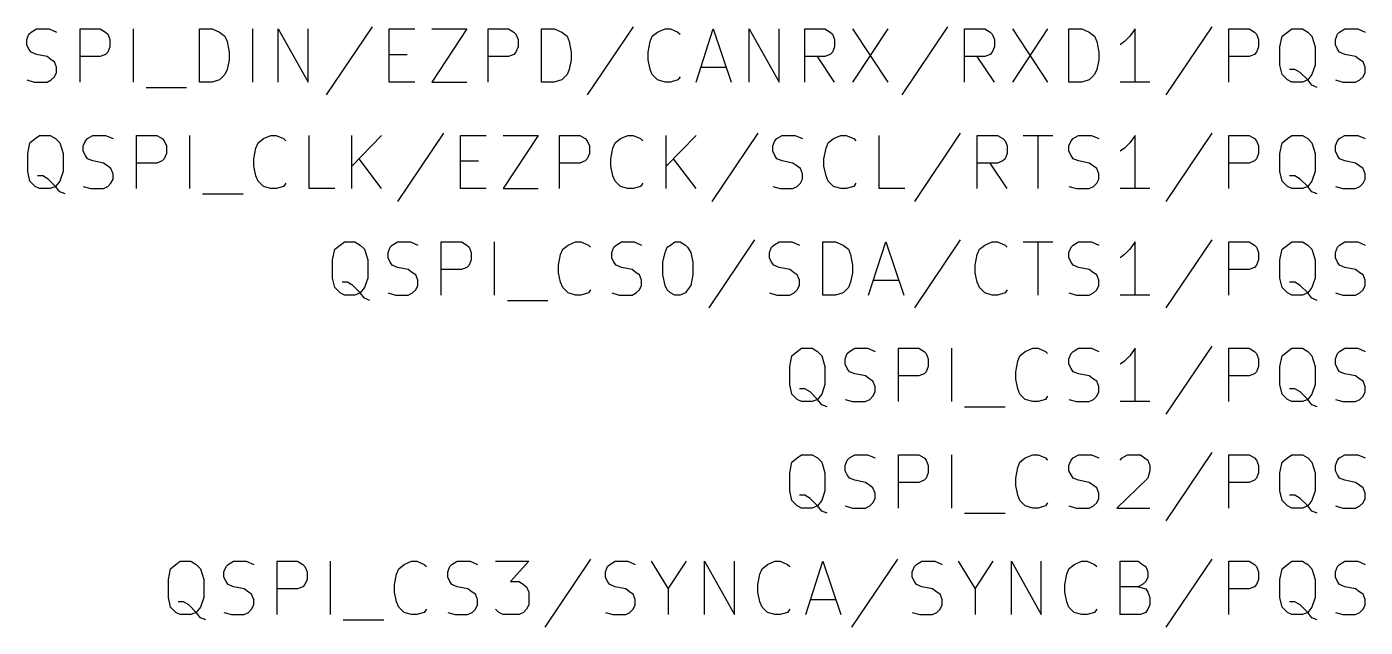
# Model space of a CAD drawing. Extents: x 4000 to 161350, y 4000 to 113000.
# Drawn here: x 84960 to 97520, y 53680 to 59320 of the extents above; entities that cross this region are included whole.
import ezdxf

# ---------------------------------------------------------------- set-up
doc = ezdxf.new("R2010")
doc.units = 0
doc.layers.add('CYAN', color=4, linetype='CONTINUOUS')

msp = doc.modelspace()

# ---------------------------------------------------------------- linework, layer by layer
at = {"layer": 'CYAN'}
for p, q in [((85000, 59270), (85050, 59300)), ((85050, 59300), (85170, 59300)), ((85170, 59300), (85240, 59270)), ((85460, 58800), (85460, 59300)), ((85460, 59300), (85650, 59300)), ((85650, 59300), (85700, 59270)), ((85960, 58800), (85960, 59300)), ((86580, 58800), (86580, 59300)), ((86580, 59300), (86700, 59300)), ((86700, 59300), (86770, 59270)), ((87080, 58800), (87080, 59300)), ((87320, 58800), (87320, 59300)), ((87320, 59300), (87600, 58800)), ((87600, 58800), (87600, 59300)), ((88200, 59320), (87770, 58680)), ((88360, 58800), (88360, 59300)), ((88360, 59300), (88600, 59300)), ((88760, 59300), (89090, 59300)), ((89090, 59300), (88760, 58800)), ((89290, 58800), (89290, 59300)), ((89290, 59300), (89480, 59300)), ((89480, 59300), (89530, 59270)), ((89790, 58800), (89790, 59300)), ((89790, 59300), (89910, 59300)), ((89910, 59300), (89980, 59270)), ((90650, 59320), (90220, 58680)), ((90880, 59270), (90950, 59300)), ((90950, 59300), (91000, 59300)), ((91000, 59300), (91070, 59270)), ((91240, 58800), (91400, 59300)), ((91400, 59300), (91570, 58800)), ((91740, 58800), (91740, 59300)), ((91740, 59300), (92020, 58800)), ((92020, 58800), (92020, 59300)), ((92260, 58800), (92260, 59300)), ((92260, 59300), (92450, 59300)), ((92450, 59300), (92500, 59270)), ((92710, 59300), (93040, 58800)), ((93040, 59300), (92710, 58800)), ((93600, 59320), (93170, 58680)), ((93760, 58800), (93760, 59300)), ((93760, 59300), (93950, 59300)), ((93950, 59300), (94000, 59270)), ((94210, 59300), (94540, 58800)), ((94540, 59300), (94210, 58800)), ((94740, 58800), (94740, 59300)), ((94740, 59300), (94860, 59300)), ((94860, 59300), (94930, 59270)), ((95360, 59300), (95310, 59230)), ((95360, 58800), (95360, 59300)), ((96080, 59320), (95650, 58680)), ((96240, 58800), (96240, 59300)), ((96240, 59300), (96430, 59300)), ((96430, 59300), (96480, 59270)), ((96790, 59270), (96830, 59300)), ((96830, 59300), (96930, 59300)), ((96930, 59300), (96980, 59270)), ((97280, 59270), (97330, 59300)), ((97330, 59300), (97450, 59300)), ((97450, 59300), (97520, 59270)), ((84960, 59200), (84980, 59250)), ((84960, 59150), (84960, 59200)), ((84980, 59250), (85000, 59270)), ((85700, 59270), (85720, 59250)), ((85720, 59250), (85740, 59200)), ((85740, 59200), (85740, 59130)), ((86770, 59270), (86820, 59230)), ((86820, 59230), (86840, 59180)), ((86840, 59180), (86860, 59080)), ((89530, 59270), (89550, 59250)), ((89550, 59250), (89570, 59200)), ((89570, 59200), (89570, 59130)), ((89980, 59270), (90030, 59230)), ((90030, 59230), (90050, 59180)), ((90050, 59180), (90070, 59080)), ((90790, 59080), (90810, 59180)), ((90810, 59180), (90830, 59230)), ((90830, 59230), (90880, 59270)), ((91070, 59270), (91090, 59250)), ((92500, 59270), (92520, 59250)), ((92520, 59250), (92540, 59200)), ((92540, 59200), (92540, 59130)), ((94000, 59270), (94020, 59250)), ((94020, 59250), (94040, 59200)), ((94040, 59200), (94040, 59130)), ((94930, 59270), (94980, 59230)), ((94980, 59230), (95000, 59180)), ((95000, 59180), (95020, 59080)), ((95260, 59180), (95220, 59150)), ((95310, 59230), (95260, 59180)), ((96480, 59270), (96500, 59250)), ((96500, 59250), (96520, 59200)), ((96520, 59200), (96520, 59130)), ((96720, 59130), (96740, 59230)), ((96740, 59230), (96790, 59270)), ((96980, 59270), (97020, 59230)), ((97020, 59230), (97050, 59130)), ((97240, 59200), (97260, 59250)), ((97240, 59150), (97240, 59200)), ((97260, 59250), (97280, 59270)), ((84980, 59110), (84960, 59150)), ((85000, 59080), (84980, 59110)), ((85050, 59060), (85000, 59080)), ((85150, 59040), (85050, 59060)), ((85190, 59010), (85150, 59040)), ((85650, 59040), (85460, 59040)), ((85700, 59060), (85650, 59040)), ((85720, 59080), (85700, 59060)), ((85740, 59130), (85720, 59080)), ((86860, 59080), (86860, 59010)), ((88360, 59060), (88530, 59060)), ((89480, 59040), (89290, 59040)), ((89530, 59060), (89480, 59040)), ((89550, 59080), (89530, 59060)), ((89570, 59130), (89550, 59080)), ((90070, 59080), (90070, 59010)), ((90790, 59010), (90790, 59080)), ((92450, 59040), (92260, 59040)), ((92540, 58800), (92380, 59040)), ((92500, 59060), (92450, 59040)), ((92520, 59080), (92500, 59060)), ((92540, 59130), (92520, 59080)), ((93950, 59040), (93760, 59040)), ((94040, 58800), (93880, 59040)), ((94000, 59060), (93950, 59040)), ((94020, 59080), (94000, 59060)), ((94040, 59130), (94020, 59080)), ((95020, 59080), (95020, 59010)), ((96430, 59040), (96240, 59040)), ((96480, 59060), (96430, 59040)), ((96500, 59080), (96480, 59060)), ((96520, 59130), (96500, 59080)), ((96720, 58960), (96720, 59130)), ((97050, 59130), (97050, 58960)), ((97260, 59110), (97240, 59150)), ((97280, 59080), (97260, 59110)), ((97330, 59060), (97280, 59080)), ((97430, 59040), (97330, 59060)), ((97470, 59010), (97430, 59040)), ((85220, 58990), (85190, 59010)), ((85240, 58940), (85220, 58990)), ((85240, 58890), (85240, 58940)), ((86840, 58920), (86820, 58870)), ((86860, 59010), (86840, 58920)), ((90050, 58920), (90030, 58870)), ((90070, 59010), (90050, 58920)), ((90810, 58920), (90790, 59010)), ((90830, 58870), (90810, 58920)), ((91290, 58940), (91520, 58940)), ((95000, 58920), (94980, 58870)), ((95020, 59010), (95000, 58920)), ((96740, 58870), (96720, 58960)), ((96860, 58920), (96810, 58920)), ((96910, 58890), (96860, 58920)), ((97050, 58960), (97020, 58870)), ((97500, 58990), (97470, 59010)), ((97520, 58940), (97500, 58990)), ((97520, 58890), (97520, 58940)), ((84960, 58820), (85030, 58800)), ((85030, 58800), (85150, 58800)), ((85150, 58800), (85190, 58820)), ((85190, 58820), (85220, 58850)), ((85220, 58850), (85240, 58890)), ((86700, 58800), (86580, 58800)), ((86770, 58820), (86700, 58800)), ((86820, 58870), (86770, 58820)), ((88600, 58800), (88360, 58800)), ((88760, 58800), (89090, 58800)), ((89910, 58800), (89790, 58800)), ((89980, 58820), (89910, 58800)), ((90030, 58870), (89980, 58820)), ((90880, 58820), (90830, 58870)), ((90950, 58800), (90880, 58820)), ((91000, 58800), (90950, 58800)), ((91070, 58820), (91000, 58800)), ((91090, 58850), (91070, 58820)), ((94860, 58800), (94740, 58800)), ((94930, 58820), (94860, 58800)), ((94980, 58870), (94930, 58820)), ((95500, 58800), (95220, 58800)), ((96790, 58820), (96740, 58870)), ((96830, 58800), (96790, 58820)), ((96930, 58800), (96830, 58800)), ((96980, 58820), (96910, 58890)), ((96980, 58820), (96930, 58800)), ((97020, 58870), (96980, 58820)), ((97020, 58770), (96980, 58820)), ((97240, 58820), (97310, 58800)), ((97310, 58800), (97430, 58800)), ((97430, 58800), (97470, 58820)), ((97470, 58820), (97500, 58850)), ((97500, 58850), (97520, 58890)), ((86080, 58750), (86460, 58750)), ((97070, 58750), (97020, 58770)), ((85040, 58270), (85080, 58300)), ((85080, 58300), (85180, 58300)), ((85180, 58300), (85230, 58270)), ((85530, 58270), (85580, 58300)), ((85580, 58300), (85700, 58300)), ((85700, 58300), (85770, 58270)), ((85990, 57800), (85990, 58300)), ((85990, 58300), (86180, 58300)), ((86180, 58300), (86230, 58270)), ((86490, 57800), (86490, 58300)), ((87180, 58270), (87250, 58300)), ((87250, 58300), (87300, 58300)), ((87300, 58300), (87370, 58270)), ((87610, 57800), (87610, 58300)), ((88010, 57800), (88010, 58300)), ((88290, 58300), (88010, 58010)), ((88870, 58320), (88440, 57680)), ((89030, 57800), (89030, 58300)), ((89030, 58300), (89270, 58300)), ((89430, 58300), (89760, 58300)), ((89760, 58300), (89430, 57800)), ((89960, 57800), (89960, 58300)), ((89960, 58300), (90150, 58300)), ((90150, 58300), (90200, 58270)), ((90530, 58270), (90600, 58300)), ((90600, 58300), (90650, 58300)), ((90650, 58300), (90720, 58270)), ((90960, 57800), (90960, 58300)), ((91240, 58300), (90960, 58010)), ((91820, 58320), (91390, 57680)), ((92000, 58270), (92050, 58300)), ((92050, 58300), (92170, 58300)), ((92170, 58300), (92240, 58270)), ((92530, 58270), (92600, 58300)), ((92600, 58300), (92650, 58300)), ((92650, 58300), (92720, 58270)), ((92960, 57800), (92960, 58300)), ((93720, 58320), (93290, 57680)), ((93880, 57800), (93880, 58300)), ((93880, 58300), (94070, 58300)), ((94070, 58300), (94120, 58270)), ((94310, 58300), (94590, 58300)), ((94450, 57800), (94450, 58300)), ((94780, 58270), (94830, 58300)), ((94830, 58300), (94950, 58300)), ((94950, 58300), (95020, 58270)), ((95360, 58300), (95310, 58230)), ((95360, 57800), (95360, 58300)), ((96080, 58320), (95650, 57680)), ((96240, 57800), (96240, 58300)), ((96240, 58300), (96430, 58300)), ((96430, 58300), (96480, 58270)), ((96790, 58270), (96830, 58300)), ((96830, 58300), (96930, 58300)), ((96930, 58300), (96980, 58270)), ((97280, 58270), (97330, 58300)), ((97330, 58300), (97450, 58300)), ((97450, 58300), (97520, 58270)), ((84970, 58130), (84990, 58230)), ((84990, 58230), (85040, 58270)), ((85230, 58270), (85270, 58230)), ((85270, 58230), (85300, 58130)), ((85490, 58200), (85510, 58250)), ((85490, 58150), (85490, 58200)), ((85510, 58250), (85530, 58270)), ((86230, 58270), (86250, 58250)), ((86250, 58250), (86270, 58200)), ((86270, 58200), (86270, 58130)), ((87090, 58080), (87110, 58180)), ((87110, 58180), (87130, 58230)), ((87130, 58230), (87180, 58270)), ((87370, 58270), (87390, 58250)), ((90200, 58270), (90220, 58250)), ((90220, 58250), (90240, 58200)), ((90240, 58200), (90240, 58130)), ((90440, 58080), (90460, 58180)), ((90460, 58180), (90480, 58230)), ((90480, 58230), (90530, 58270)), ((90720, 58270), (90740, 58250)), ((91960, 58200), (91980, 58250)), ((91960, 58150), (91960, 58200)), ((91980, 58250), (92000, 58270)), ((92440, 58080), (92460, 58180)), ((92460, 58180), (92480, 58230)), ((92480, 58230), (92530, 58270)), ((92720, 58270), (92740, 58250)), ((94120, 58270), (94140, 58250)), ((94140, 58250), (94160, 58200)), ((94160, 58200), (94160, 58130)), ((94740, 58200), (94760, 58250)), ((94740, 58150), (94740, 58200)), ((94760, 58250), (94780, 58270)), ((95260, 58180), (95220, 58150)), ((95310, 58230), (95260, 58180)), ((96480, 58270), (96500, 58250)), ((96500, 58250), (96520, 58200)), ((96520, 58200), (96520, 58130)), ((96720, 58130), (96740, 58230)), ((96740, 58230), (96790, 58270)), ((96980, 58270), (97020, 58230)), ((97020, 58230), (97050, 58130)), ((97240, 58200), (97260, 58250)), ((97240, 58150), (97240, 58200)), ((97260, 58250), (97280, 58270)), ((84970, 57960), (84970, 58130)), ((85300, 58130), (85300, 57960)), ((85510, 58110), (85490, 58150)), ((85530, 58080), (85510, 58110)), ((85580, 58060), (85530, 58080)), ((85680, 58040), (85580, 58060)), ((85720, 58010), (85680, 58040)), ((86180, 58040), (85990, 58040)), ((86230, 58060), (86180, 58040)), ((86250, 58080), (86230, 58060)), ((86270, 58130), (86250, 58080)), ((87090, 58010), (87090, 58080)), ((88290, 57800), (88080, 58080)), ((89030, 58060), (89200, 58060)), ((90150, 58040), (89960, 58040)), ((90200, 58060), (90150, 58040)), ((90220, 58080), (90200, 58060)), ((90240, 58130), (90220, 58080)), ((90440, 58010), (90440, 58080)), ((91240, 57800), (91030, 58080)), ((91980, 58110), (91960, 58150)), ((92000, 58080), (91980, 58110)), ((92050, 58060), (92000, 58080)), ((92150, 58040), (92050, 58060)), ((92190, 58010), (92150, 58040)), ((92440, 58010), (92440, 58080)), ((94070, 58040), (93880, 58040)), ((94160, 57800), (94000, 58040)), ((94120, 58060), (94070, 58040)), ((94140, 58080), (94120, 58060)), ((94160, 58130), (94140, 58080)), ((94760, 58110), (94740, 58150)), ((94780, 58080), (94760, 58110)), ((94830, 58060), (94780, 58080)), ((94930, 58040), (94830, 58060)), ((94970, 58010), (94930, 58040)), ((96430, 58040), (96240, 58040)), ((96480, 58060), (96430, 58040)), ((96500, 58080), (96480, 58060)), ((96520, 58130), (96500, 58080)), ((96720, 57960), (96720, 58130)), ((97050, 58130), (97050, 57960)), ((97260, 58110), (97240, 58150)), ((97280, 58080), (97260, 58110)), ((97330, 58060), (97280, 58080)), ((97430, 58040), (97330, 58060)), ((97470, 58010), (97430, 58040)), ((84990, 57870), (84970, 57960)), ((85110, 57920), (85060, 57920)), ((85160, 57890), (85110, 57920)), ((85300, 57960), (85270, 57870)), ((85750, 57990), (85720, 58010)), ((85770, 57940), (85750, 57990)), ((85770, 57890), (85770, 57940)), ((87110, 57920), (87090, 58010)), ((87130, 57870), (87110, 57920)), ((90460, 57920), (90440, 58010)), ((90480, 57870), (90460, 57920)), ((92220, 57990), (92190, 58010)), ((92240, 57940), (92220, 57990)), ((92240, 57890), (92240, 57940)), ((92460, 57920), (92440, 58010)), ((92480, 57870), (92460, 57920)), ((95000, 57990), (94970, 58010)), ((95020, 57940), (95000, 57990)), ((95020, 57890), (95020, 57940)), ((96740, 57870), (96720, 57960)), ((96860, 57920), (96810, 57920)), ((96910, 57890), (96860, 57920)), ((97050, 57960), (97020, 57870)), ((97500, 57990), (97470, 58010)), ((97520, 57940), (97500, 57990)), ((97520, 57890), (97520, 57940)), ((85040, 57820), (84990, 57870)), ((85080, 57800), (85040, 57820)), ((85180, 57800), (85080, 57800)), ((85230, 57820), (85160, 57890)), ((85230, 57820), (85180, 57800)), ((85270, 57870), (85230, 57820)), ((85270, 57770), (85230, 57820)), ((85490, 57820), (85560, 57800)), ((85560, 57800), (85680, 57800)), ((85680, 57800), (85720, 57820)), ((85720, 57820), (85750, 57850)), ((85750, 57850), (85770, 57890)), ((87180, 57820), (87130, 57870)), ((87250, 57800), (87180, 57820)), ((87300, 57800), (87250, 57800)), ((87370, 57820), (87300, 57800)), ((87390, 57850), (87370, 57820)), ((87850, 57800), (87610, 57800)), ((89270, 57800), (89030, 57800)), ((89430, 57800), (89760, 57800)), ((90530, 57820), (90480, 57870)), ((90600, 57800), (90530, 57820)), ((90650, 57800), (90600, 57800)), ((90720, 57820), (90650, 57800)), ((90740, 57850), (90720, 57820)), ((91960, 57820), (92030, 57800)), ((92030, 57800), (92150, 57800)), ((92150, 57800), (92190, 57820)), ((92190, 57820), (92220, 57850)), ((92220, 57850), (92240, 57890)), ((92530, 57820), (92480, 57870)), ((92600, 57800), (92530, 57820)), ((92650, 57800), (92600, 57800)), ((92720, 57820), (92650, 57800)), ((92740, 57850), (92720, 57820)), ((93200, 57800), (92960, 57800)), ((94740, 57820), (94810, 57800)), ((94810, 57800), (94930, 57800)), ((94930, 57800), (94970, 57820)), ((94970, 57820), (95000, 57850)), ((95000, 57850), (95020, 57890)), ((95500, 57800), (95220, 57800)), ((96790, 57820), (96740, 57870)), ((96830, 57800), (96790, 57820)), ((96930, 57800), (96830, 57800)), ((96980, 57820), (96910, 57890)), ((96980, 57820), (96930, 57800)), ((97020, 57870), (96980, 57820)), ((97020, 57770), (96980, 57820)), ((97240, 57820), (97310, 57800)), ((97310, 57800), (97430, 57800)), ((97430, 57800), (97470, 57820)), ((97470, 57820), (97500, 57850)), ((97500, 57850), (97520, 57890)), ((85320, 57750), (85270, 57770)), ((86610, 57750), (86990, 57750)), ((97070, 57750), (97020, 57770)), ((87900, 57270), (87940, 57300)), ((87940, 57300), (88040, 57300)), ((88040, 57300), (88090, 57270)), ((88390, 57270), (88440, 57300)), ((88440, 57300), (88560, 57300)), ((88560, 57300), (88630, 57270)), ((88850, 56800), (88850, 57300)), ((88850, 57300), (89040, 57300)), ((89040, 57300), (89090, 57270)), ((89350, 56800), (89350, 57300)), ((90040, 57270), (90110, 57300)), ((90110, 57300), (90160, 57300)), ((90160, 57300), (90230, 57270)), ((90490, 57270), (90540, 57300)), ((90540, 57300), (90660, 57300)), ((90660, 57300), (90730, 57270)), ((91000, 57270), (91040, 57300)), ((91040, 57300), (91090, 57300)), ((91090, 57300), (91140, 57270)), ((91790, 57320), (91360, 56680)), ((91970, 57270), (92020, 57300)), ((92020, 57300), (92140, 57300)), ((92140, 57300), (92210, 57270)), ((92430, 56800), (92430, 57300)), ((92430, 57300), (92550, 57300)), ((92550, 57300), (92620, 57270)), ((92860, 56800), (93020, 57300)), ((93020, 57300), (93190, 56800)), ((93720, 57320), (93290, 56680)), ((93950, 57270), (94020, 57300)), ((94020, 57300), (94070, 57300)), ((94070, 57300), (94140, 57270)), ((94310, 57300), (94590, 57300)), ((94450, 56800), (94450, 57300)), ((94780, 57270), (94830, 57300)), ((94830, 57300), (94950, 57300)), ((94950, 57300), (95020, 57270)), ((95360, 57300), (95310, 57230)), ((95360, 56800), (95360, 57300)), ((96080, 57320), (95650, 56680)), ((96240, 56800), (96240, 57300)), ((96240, 57300), (96430, 57300)), ((96430, 57300), (96480, 57270)), ((96790, 57270), (96830, 57300)), ((96830, 57300), (96930, 57300)), ((96930, 57300), (96980, 57270)), ((97280, 57270), (97330, 57300)), ((97330, 57300), (97450, 57300)), ((97450, 57300), (97520, 57270)), ((87830, 57130), (87850, 57230)), ((87850, 57230), (87900, 57270)), ((88090, 57270), (88130, 57230)), ((88130, 57230), (88160, 57130)), ((88350, 57200), (88370, 57250)), ((88350, 57150), (88350, 57200)), ((88370, 57110), (88350, 57150)), ((88370, 57250), (88390, 57270)), ((89090, 57270), (89110, 57250)), ((89110, 57250), (89130, 57200)), ((89130, 57200), (89130, 57130)), ((89950, 57080), (89970, 57180)), ((89970, 57180), (89990, 57230)), ((89990, 57230), (90040, 57270)), ((90230, 57270), (90250, 57250)), ((90450, 57200), (90470, 57250)), ((90450, 57150), (90450, 57200)), ((90470, 57110), (90450, 57150)), ((90470, 57250), (90490, 57270)), ((90930, 57110), (90950, 57200)), ((90950, 57200), (90970, 57250)), ((90970, 57250), (91000, 57270)), ((91140, 57270), (91160, 57250)), ((91160, 57250), (91190, 57200)), ((91190, 57200), (91210, 57110)), ((91930, 57200), (91950, 57250)), ((91930, 57150), (91930, 57200)), ((91950, 57110), (91930, 57150)), ((91950, 57250), (91970, 57270)), ((92620, 57270), (92670, 57230)), ((92670, 57230), (92690, 57180)), ((92690, 57180), (92710, 57080)), ((93860, 57080), (93880, 57180)), ((93880, 57180), (93900, 57230)), ((93900, 57230), (93950, 57270)), ((94140, 57270), (94160, 57250)), ((94740, 57200), (94760, 57250)), ((94740, 57150), (94740, 57200)), ((94760, 57110), (94740, 57150)), ((94760, 57250), (94780, 57270)), ((95260, 57180), (95220, 57150)), ((95310, 57230), (95260, 57180)), ((96480, 57270), (96500, 57250)), ((96500, 57250), (96520, 57200)), ((96520, 57200), (96520, 57130)), ((96720, 57130), (96740, 57230)), ((96740, 57230), (96790, 57270)), ((96980, 57270), (97020, 57230)), ((97020, 57230), (97050, 57130)), ((97240, 57200), (97260, 57250)), ((97240, 57150), (97240, 57200)), ((97260, 57110), (97240, 57150)), ((97260, 57250), (97280, 57270)), ((87830, 56960), (87830, 57130)), ((88160, 57130), (88160, 56960)), ((88390, 57080), (88370, 57110)), ((88440, 57060), (88390, 57080)), ((88540, 57040), (88440, 57060)), ((88580, 57010), (88540, 57040)), ((89040, 57040), (88850, 57040)), ((89090, 57060), (89040, 57040)), ((89110, 57080), (89090, 57060)), ((89130, 57130), (89110, 57080)), ((89950, 57010), (89950, 57080)), ((90490, 57080), (90470, 57110)), ((90540, 57060), (90490, 57080)), ((90640, 57040), (90540, 57060)), ((90680, 57010), (90640, 57040)), ((90930, 56990), (90930, 57110)), ((91210, 57110), (91210, 56990)), ((91970, 57080), (91950, 57110)), ((92020, 57060), (91970, 57080)), ((92120, 57040), (92020, 57060)), ((92160, 57010), (92120, 57040)), ((92710, 57080), (92710, 57010)), ((93860, 57010), (93860, 57080)), ((94780, 57080), (94760, 57110)), ((94830, 57060), (94780, 57080)), ((94930, 57040), (94830, 57060)), ((94970, 57010), (94930, 57040)), ((96430, 57040), (96240, 57040)), ((96480, 57060), (96430, 57040)), ((96500, 57080), (96480, 57060)), ((96520, 57130), (96500, 57080)), ((96720, 56960), (96720, 57130)), ((97050, 57130), (97050, 56960)), ((97280, 57080), (97260, 57110)), ((97330, 57060), (97280, 57080)), ((97430, 57040), (97330, 57060)), ((97470, 57010), (97430, 57040)), ((87850, 56870), (87830, 56960)), ((87970, 56920), (87920, 56920)), ((88020, 56890), (87970, 56920)), ((88160, 56960), (88130, 56870)), ((88610, 56990), (88580, 57010)), ((88630, 56940), (88610, 56990)), ((88630, 56890), (88630, 56940)), ((89970, 56920), (89950, 57010)), ((89990, 56870), (89970, 56920)), ((90710, 56990), (90680, 57010)), ((90730, 56940), (90710, 56990)), ((90730, 56890), (90730, 56940)), ((90950, 56890), (90930, 56990)), ((91210, 56990), (91190, 56890)), ((92190, 56990), (92160, 57010)), ((92210, 56940), (92190, 56990)), ((92210, 56890), (92210, 56940)), ((92690, 56920), (92670, 56870)), ((92710, 57010), (92690, 56920)), ((92910, 56940), (93140, 56940)), ((93880, 56920), (93860, 57010)), ((93900, 56870), (93880, 56920)), ((95000, 56990), (94970, 57010)), ((95020, 56940), (95000, 56990)), ((95020, 56890), (95020, 56940)), ((96740, 56870), (96720, 56960)), ((96860, 56920), (96810, 56920)), ((96910, 56890), (96860, 56920)), ((97050, 56960), (97020, 56870)), ((97500, 56990), (97470, 57010)), ((97520, 56940), (97500, 56990)), ((97520, 56890), (97520, 56940)), ((87900, 56820), (87850, 56870)), ((87940, 56800), (87900, 56820)), ((88040, 56800), (87940, 56800)), ((88090, 56820), (88020, 56890)), ((88090, 56820), (88040, 56800)), ((88130, 56870), (88090, 56820)), ((88130, 56770), (88090, 56820)), ((88350, 56820), (88420, 56800)), ((88420, 56800), (88540, 56800)), ((88540, 56800), (88580, 56820)), ((88580, 56820), (88610, 56850)), ((88610, 56850), (88630, 56890)), ((90040, 56820), (89990, 56870)), ((90110, 56800), (90040, 56820)), ((90160, 56800), (90110, 56800)), ((90230, 56820), (90160, 56800)), ((90250, 56850), (90230, 56820)), ((90450, 56820), (90520, 56800)), ((90520, 56800), (90640, 56800)), ((90640, 56800), (90680, 56820)), ((90680, 56820), (90710, 56850)), ((90710, 56850), (90730, 56890)), ((90970, 56850), (90950, 56890)), ((91000, 56820), (90970, 56850)), ((91040, 56800), (91000, 56820)), ((91090, 56800), (91040, 56800)), ((91140, 56820), (91090, 56800)), ((91160, 56850), (91140, 56820)), ((91190, 56890), (91160, 56850)), ((91930, 56820), (92000, 56800)), ((92000, 56800), (92120, 56800)), ((92120, 56800), (92160, 56820)), ((92160, 56820), (92190, 56850)), ((92190, 56850), (92210, 56890)), ((92550, 56800), (92430, 56800)), ((92620, 56820), (92550, 56800)), ((92670, 56870), (92620, 56820)), ((93950, 56820), (93900, 56870)), ((94020, 56800), (93950, 56820)), ((94070, 56800), (94020, 56800)), ((94140, 56820), (94070, 56800)), ((94160, 56850), (94140, 56820)), ((94740, 56820), (94810, 56800)), ((94810, 56800), (94930, 56800)), ((94930, 56800), (94970, 56820)), ((94970, 56820), (95000, 56850)), ((95000, 56850), (95020, 56890)), ((95500, 56800), (95220, 56800)), ((96790, 56820), (96740, 56870)), ((96830, 56800), (96790, 56820)), ((96930, 56800), (96830, 56800)), ((96980, 56820), (96910, 56890)), ((96980, 56820), (96930, 56800)), ((97020, 56870), (96980, 56820)), ((97020, 56770), (96980, 56820)), ((97240, 56820), (97310, 56800)), ((97310, 56800), (97430, 56800)), ((97430, 56800), (97470, 56820)), ((97470, 56820), (97500, 56850)), ((97500, 56850), (97520, 56890)), ((88180, 56750), (88130, 56770)), ((89470, 56750), (89850, 56750)), ((97070, 56750), (97020, 56770)), ((92140, 56230), (92190, 56270)), ((92190, 56270), (92230, 56300)), ((92230, 56300), (92330, 56300)), ((92330, 56300), (92380, 56270)), ((92380, 56270), (92420, 56230)), ((92660, 56250), (92680, 56270)), ((92680, 56270), (92730, 56300)), ((92730, 56300), (92850, 56300)), ((92850, 56300), (92920, 56270)), ((93140, 55800), (93140, 56300)), ((93140, 56300), (93330, 56300)), ((93330, 56300), (93380, 56270)), ((93380, 56270), (93400, 56250)), ((93640, 55800), (93640, 56300)), ((94280, 56230), (94330, 56270)), ((94330, 56270), (94400, 56300)), ((94400, 56300), (94450, 56300)), ((94450, 56300), (94520, 56270)), ((94520, 56270), (94540, 56250)), ((94760, 56250), (94780, 56270)), ((94780, 56270), (94830, 56300)), ((94830, 56300), (94950, 56300)), ((94950, 56300), (95020, 56270)), ((95360, 56300), (95310, 56230)), ((95360, 55800), (95360, 56300)), ((96080, 56320), (95650, 55680)), ((96240, 55800), (96240, 56300)), ((96240, 56300), (96430, 56300)), ((96430, 56300), (96480, 56270)), ((96480, 56270), (96500, 56250)), ((96740, 56230), (96790, 56270)), ((96790, 56270), (96830, 56300)), ((96830, 56300), (96930, 56300)), ((96930, 56300), (96980, 56270)), ((96980, 56270), (97020, 56230)), ((97260, 56250), (97280, 56270)), ((97280, 56270), (97330, 56300)), ((97330, 56300), (97450, 56300)), ((97450, 56300), (97520, 56270)), ((92120, 56130), (92140, 56230)), ((92420, 56230), (92450, 56130)), ((92640, 56200), (92660, 56250)), ((92640, 56150), (92640, 56200)), ((92660, 56110), (92640, 56150)), ((93400, 56250), (93420, 56200)), ((93420, 56200), (93420, 56130)), ((94240, 56080), (94260, 56180)), ((94260, 56180), (94280, 56230)), ((94740, 56200), (94760, 56250)), ((94740, 56150), (94740, 56200)), ((94760, 56110), (94740, 56150)), ((95260, 56180), (95220, 56150)), ((95310, 56230), (95260, 56180)), ((96500, 56250), (96520, 56200)), ((96520, 56200), (96520, 56130)), ((96720, 56130), (96740, 56230)), ((97020, 56230), (97050, 56130)), ((97240, 56200), (97260, 56250)), ((97240, 56150), (97240, 56200)), ((97260, 56110), (97240, 56150)), ((92120, 55960), (92120, 56130)), ((92450, 56130), (92450, 55960)), ((92680, 56080), (92660, 56110)), ((92730, 56060), (92680, 56080)), ((92830, 56040), (92730, 56060)), ((92870, 56010), (92830, 56040)), ((93330, 56040), (93140, 56040)), ((93380, 56060), (93330, 56040)), ((93400, 56080), (93380, 56060)), ((93420, 56130), (93400, 56080)), ((94240, 56010), (94240, 56080)), ((94780, 56080), (94760, 56110)), ((94830, 56060), (94780, 56080)), ((94930, 56040), (94830, 56060)), ((94970, 56010), (94930, 56040)), ((96430, 56040), (96240, 56040)), ((96480, 56060), (96430, 56040)), ((96500, 56080), (96480, 56060)), ((96520, 56130), (96500, 56080)), ((96720, 55960), (96720, 56130)), ((97050, 56130), (97050, 55960)), ((97280, 56080), (97260, 56110)), ((97330, 56060), (97280, 56080)), ((97430, 56040), (97330, 56060)), ((97470, 56010), (97430, 56040)), ((92140, 55870), (92120, 55960)), ((92260, 55920), (92210, 55920)), ((92310, 55890), (92260, 55920)), ((92450, 55960), (92420, 55870)), ((92900, 55990), (92870, 56010)), ((92920, 55940), (92900, 55990)), ((92920, 55890), (92920, 55940)), ((94260, 55920), (94240, 56010)), ((94280, 55870), (94260, 55920)), ((95000, 55990), (94970, 56010)), ((95020, 55940), (95000, 55990)), ((95020, 55890), (95020, 55940)), ((96740, 55870), (96720, 55960)), ((96860, 55920), (96810, 55920)), ((96910, 55890), (96860, 55920)), ((97050, 55960), (97020, 55870)), ((97500, 55990), (97470, 56010)), ((97520, 55940), (97500, 55990)), ((97520, 55890), (97520, 55940)), ((92190, 55820), (92140, 55870)), ((92230, 55800), (92190, 55820)), ((92330, 55800), (92230, 55800)), ((92380, 55820), (92310, 55890)), ((92380, 55820), (92330, 55800)), ((92420, 55870), (92380, 55820)), ((92420, 55770), (92380, 55820)), ((92470, 55750), (92420, 55770)), ((92640, 55820), (92710, 55800)), ((92710, 55800), (92830, 55800)), ((92830, 55800), (92870, 55820)), ((92870, 55820), (92900, 55850)), ((92900, 55850), (92920, 55890)), ((94330, 55820), (94280, 55870)), ((94400, 55800), (94330, 55820)), ((94450, 55800), (94400, 55800)), ((94520, 55820), (94450, 55800)), ((94540, 55850), (94520, 55820)), ((94740, 55820), (94810, 55800)), ((94810, 55800), (94930, 55800)), ((94930, 55800), (94970, 55820)), ((94970, 55820), (95000, 55850)), ((95000, 55850), (95020, 55890)), ((95500, 55800), (95220, 55800)), ((96790, 55820), (96740, 55870)), ((96830, 55800), (96790, 55820)), ((96930, 55800), (96830, 55800)), ((96980, 55820), (96910, 55890)), ((96980, 55820), (96930, 55800)), ((97020, 55870), (96980, 55820)), ((97020, 55770), (96980, 55820)), ((97070, 55750), (97020, 55770)), ((97240, 55820), (97310, 55800)), ((97310, 55800), (97430, 55800)), ((97430, 55800), (97470, 55820)), ((97470, 55820), (97500, 55850)), ((97500, 55850), (97520, 55890)), ((93760, 55750), (94140, 55750)), ((92140, 55230), (92190, 55270)), ((92190, 55270), (92230, 55300)), ((92230, 55300), (92330, 55300)), ((92330, 55300), (92380, 55270)), ((92380, 55270), (92420, 55230)), ((92660, 55250), (92680, 55270)), ((92680, 55270), (92730, 55300)), ((92730, 55300), (92850, 55300)), ((92850, 55300), (92920, 55270)), ((93140, 54800), (93140, 55300)), ((93140, 55300), (93330, 55300)), ((93330, 55300), (93380, 55270)), ((93380, 55270), (93400, 55250)), ((93640, 54800), (93640, 55300)), ((94280, 55230), (94330, 55270)), ((94330, 55270), (94400, 55300)), ((94400, 55300), (94450, 55300)), ((94450, 55300), (94520, 55270)), ((94520, 55270), (94540, 55250)), ((94760, 55250), (94780, 55270)), ((94780, 55270), (94830, 55300)), ((94830, 55300), (94950, 55300)), ((94950, 55300), (95020, 55270)), ((95220, 55250), (95240, 55270)), ((95240, 55270), (95290, 55300)), ((95290, 55300), (95410, 55300)), ((95410, 55300), (95450, 55270)), ((95450, 55270), (95480, 55250)), ((96080, 55320), (95650, 54680)), ((96240, 54800), (96240, 55300)), ((96240, 55300), (96430, 55300)), ((96430, 55300), (96480, 55270)), ((96480, 55270), (96500, 55250)), ((96740, 55230), (96790, 55270)), ((96790, 55270), (96830, 55300)), ((96830, 55300), (96930, 55300)), ((96930, 55300), (96980, 55270)), ((96980, 55270), (97020, 55230)), ((97260, 55250), (97280, 55270)), ((97280, 55270), (97330, 55300)), ((97330, 55300), (97450, 55300)), ((97450, 55300), (97520, 55270)), ((92120, 55130), (92140, 55230)), ((92420, 55230), (92450, 55130)), ((92640, 55200), (92660, 55250)), ((92640, 55150), (92640, 55200)), ((92660, 55110), (92640, 55150)), ((93400, 55250), (93420, 55200)), ((93420, 55200), (93420, 55130)), ((94240, 55080), (94260, 55180)), ((94260, 55180), (94280, 55230)), ((94740, 55200), (94760, 55250)), ((94740, 55150), (94740, 55200)), ((94760, 55110), (94740, 55150)), ((95480, 55250), (95500, 55200)), ((95500, 55150), (95480, 55080)), ((95500, 55200), (95500, 55150)), ((96500, 55250), (96520, 55200)), ((96520, 55200), (96520, 55130)), ((96720, 55130), (96740, 55230)), ((97020, 55230), (97050, 55130)), ((97240, 55200), (97260, 55250)), ((97240, 55150), (97240, 55200)), ((97260, 55110), (97240, 55150)), ((92120, 54960), (92120, 55130)), ((92450, 55130), (92450, 54960)), ((92680, 55080), (92660, 55110)), ((92730, 55060), (92680, 55080)), ((92830, 55040), (92730, 55060)), ((92870, 55010), (92830, 55040)), ((93330, 55040), (93140, 55040)), ((93380, 55060), (93330, 55040)), ((93400, 55080), (93380, 55060)), ((93420, 55130), (93400, 55080)), ((94240, 55010), (94240, 55080)), ((94780, 55080), (94760, 55110)), ((94830, 55060), (94780, 55080)), ((94930, 55040), (94830, 55060)), ((94970, 55010), (94930, 55040)), ((95480, 55080), (95190, 54800)), ((96430, 55040), (96240, 55040)), ((96480, 55060), (96430, 55040)), ((96500, 55080), (96480, 55060)), ((96520, 55130), (96500, 55080)), ((96720, 54960), (96720, 55130)), ((97050, 55130), (97050, 54960)), ((97280, 55080), (97260, 55110)), ((97330, 55060), (97280, 55080)), ((97430, 55040), (97330, 55060)), ((97470, 55010), (97430, 55040)), ((92140, 54870), (92120, 54960)), ((92260, 54920), (92210, 54920)), ((92310, 54890), (92260, 54920)), ((92380, 54820), (92310, 54890)), ((92450, 54960), (92420, 54870)), ((92900, 54990), (92870, 55010)), ((92920, 54940), (92900, 54990)), ((92900, 54850), (92920, 54890)), ((92920, 54890), (92920, 54940)), ((94260, 54920), (94240, 55010)), ((94280, 54870), (94260, 54920)), ((95000, 54990), (94970, 55010)), ((95020, 54940), (95000, 54990)), ((95000, 54850), (95020, 54890)), ((95020, 54890), (95020, 54940)), ((96740, 54870), (96720, 54960)), ((96860, 54920), (96810, 54920)), ((96910, 54890), (96860, 54920)), ((96980, 54820), (96910, 54890)), ((97050, 54960), (97020, 54870)), ((97500, 54990), (97470, 55010)), ((97520, 54940), (97500, 54990)), ((97500, 54850), (97520, 54890)), ((97520, 54890), (97520, 54940)), ((92190, 54820), (92140, 54870)), ((92230, 54800), (92190, 54820)), ((92330, 54800), (92230, 54800)), ((92380, 54820), (92330, 54800)), ((92420, 54870), (92380, 54820)), ((92420, 54770), (92380, 54820)), ((92470, 54750), (92420, 54770)), ((92640, 54820), (92710, 54800)), ((92710, 54800), (92830, 54800)), ((92830, 54800), (92870, 54820)), ((92870, 54820), (92900, 54850)), ((94330, 54820), (94280, 54870)), ((94400, 54800), (94330, 54820)), ((94450, 54800), (94400, 54800)), ((94520, 54820), (94450, 54800)), ((94540, 54850), (94520, 54820)), ((94740, 54820), (94810, 54800)), ((94810, 54800), (94930, 54800)), ((94930, 54800), (94970, 54820)), ((94970, 54820), (95000, 54850)), ((95190, 54800), (95500, 54800)), ((96790, 54820), (96740, 54870)), ((96830, 54800), (96790, 54820)), ((96930, 54800), (96830, 54800)), ((96980, 54820), (96930, 54800)), ((97020, 54870), (96980, 54820)), ((97020, 54770), (96980, 54820)), ((97070, 54750), (97020, 54770)), ((97240, 54820), (97310, 54800)), ((97310, 54800), (97430, 54800)), ((97430, 54800), (97470, 54820)), ((97470, 54820), (97500, 54850)), ((93760, 54750), (94140, 54750)), ((86310, 54230), (86360, 54270)), ((86360, 54270), (86400, 54300)), ((86400, 54300), (86500, 54300)), ((86500, 54300), (86550, 54270)), ((86550, 54270), (86590, 54230)), ((86830, 54250), (86850, 54270)), ((86850, 54270), (86900, 54300)), ((86900, 54300), (87020, 54300)), ((87020, 54300), (87090, 54270)), ((87310, 53800), (87310, 54300)), ((87310, 54300), (87500, 54300)), ((87500, 54300), (87550, 54270)), ((87550, 54270), (87570, 54250)), ((87810, 53800), (87810, 54300)), ((88450, 54230), (88500, 54270)), ((88500, 54270), (88570, 54300)), ((88570, 54300), (88620, 54300)), ((88620, 54300), (88690, 54270)), ((88690, 54270), (88710, 54250)), ((88930, 54250), (88950, 54270)), ((88950, 54270), (89000, 54300)), ((89000, 54300), (89120, 54300)), ((89120, 54300), (89190, 54270)), ((89360, 54300), (89670, 54300)), ((89670, 54300), (89500, 54110)), ((90250, 54320), (89820, 53680)), ((90410, 54250), (90430, 54270)), ((90430, 54270), (90480, 54300)), ((90480, 54300), (90600, 54300)), ((90600, 54300), (90670, 54270)), ((90820, 54300), (90980, 54040)), ((90980, 54040), (91150, 54300)), ((91320, 53800), (91320, 54300)), ((91320, 54300), (91600, 53800)), ((91600, 53800), (91600, 54300)), ((91860, 54230), (91910, 54270)), ((91910, 54270), (91980, 54300)), ((91980, 54300), (92030, 54300)), ((92030, 54300), (92100, 54270)), ((92100, 54270), (92120, 54250)), ((92270, 53800), (92430, 54300)), ((92430, 54300), (92600, 53800)), ((93130, 54320), (92700, 53680)), ((93290, 54250), (93310, 54270)), ((93310, 54270), (93360, 54300)), ((93360, 54300), (93480, 54300)), ((93480, 54300), (93550, 54270)), ((93700, 54300), (93860, 54040)), ((93860, 54040), (94030, 54300)), ((94200, 53800), (94200, 54300)), ((94200, 54300), (94480, 53800)), ((94480, 53800), (94480, 54300)), ((94740, 54230), (94790, 54270)), ((94790, 54270), (94860, 54300)), ((94860, 54300), (94910, 54300)), ((94910, 54300), (94980, 54270)), ((94980, 54270), (95000, 54250)), ((95220, 53800), (95220, 54300)), ((95220, 54300), (95390, 54300)), ((95390, 54300), (95430, 54270)), ((95430, 54270), (95460, 54250)), ((96080, 54320), (95650, 53680)), ((96240, 53800), (96240, 54300)), ((96240, 54300), (96430, 54300)), ((96430, 54300), (96480, 54270)), ((96480, 54270), (96500, 54250)), ((96740, 54230), (96790, 54270)), ((96790, 54270), (96830, 54300)), ((96830, 54300), (96930, 54300)), ((96930, 54300), (96980, 54270)), ((96980, 54270), (97020, 54230)), ((97260, 54250), (97280, 54270)), ((97280, 54270), (97330, 54300)), ((97330, 54300), (97450, 54300)), ((97450, 54300), (97520, 54270)), ((86290, 54130), (86310, 54230)), ((86590, 54230), (86620, 54130)), ((86810, 54200), (86830, 54250)), ((86810, 54150), (86810, 54200)), ((86830, 54110), (86810, 54150)), ((87570, 54250), (87590, 54200)), ((87590, 54200), (87590, 54130)), ((88410, 54080), (88430, 54180)), ((88430, 54180), (88450, 54230)), ((88910, 54200), (88930, 54250)), ((88910, 54150), (88910, 54200)), ((88930, 54110), (88910, 54150)), ((90390, 54200), (90410, 54250)), ((90390, 54150), (90390, 54200)), ((90410, 54110), (90390, 54150)), ((91820, 54080), (91840, 54180)), ((91840, 54180), (91860, 54230)), ((93270, 54200), (93290, 54250)), ((93270, 54150), (93270, 54200)), ((93290, 54110), (93270, 54150)), ((94700, 54080), (94720, 54180)), ((94720, 54180), (94740, 54230)), ((95460, 54250), (95480, 54200)), ((95480, 54150), (95460, 54110)), ((95480, 54200), (95480, 54150)), ((96500, 54250), (96520, 54200)), ((96520, 54200), (96520, 54130)), ((96720, 54130), (96740, 54230)), ((97020, 54230), (97050, 54130)), ((97240, 54200), (97260, 54250)), ((97240, 54150), (97240, 54200)), ((97260, 54110), (97240, 54150)), ((86290, 53960), (86290, 54130)), ((86620, 54130), (86620, 53960)), ((86850, 54080), (86830, 54110)), ((86900, 54060), (86850, 54080)), ((87000, 54040), (86900, 54060)), ((87040, 54010), (87000, 54040)), ((87070, 53990), (87040, 54010)), ((87500, 54040), (87310, 54040)), ((87550, 54060), (87500, 54040)), ((87570, 54080), (87550, 54060)), ((87590, 54130), (87570, 54080)), ((88410, 54010), (88410, 54080)), ((88430, 53920), (88410, 54010)), ((88950, 54080), (88930, 54110)), ((89000, 54060), (88950, 54080)), ((89100, 54040), (89000, 54060)), ((89140, 54010), (89100, 54040)), ((89170, 53990), (89140, 54010)), ((89500, 54110), (89580, 54110)), ((89580, 54110), (89620, 54080)), ((89620, 54080), (89650, 54060)), ((89650, 54060), (89670, 54010)), ((89670, 54010), (89670, 53890)), ((90430, 54080), (90410, 54110)), ((90480, 54060), (90430, 54080)), ((90580, 54040), (90480, 54060)), ((90620, 54010), (90580, 54040)), ((90650, 53990), (90620, 54010)), ((90980, 54040), (90980, 53800)), ((91820, 54010), (91820, 54080)), ((91840, 53920), (91820, 54010)), ((93310, 54080), (93290, 54110)), ((93360, 54060), (93310, 54080)), ((93460, 54040), (93360, 54060)), ((93500, 54010), (93460, 54040)), ((93530, 53990), (93500, 54010)), ((93860, 54040), (93860, 53800)), ((94700, 54010), (94700, 54080)), ((94720, 53920), (94700, 54010)), ((95390, 54060), (95220, 54060)), ((95430, 54080), (95390, 54060)), ((95390, 54060), (95460, 54040)), ((95460, 54110), (95430, 54080)), ((95460, 54040), (95480, 54010)), ((95480, 54010), (95500, 53960)), ((96430, 54040), (96240, 54040)), ((96480, 54060), (96430, 54040)), ((96500, 54080), (96480, 54060)), ((96520, 54130), (96500, 54080)), ((96720, 53960), (96720, 54130)), ((97050, 54130), (97050, 53960)), ((97280, 54080), (97260, 54110)), ((97330, 54060), (97280, 54080)), ((97430, 54040), (97330, 54060)), ((97470, 54010), (97430, 54040)), ((97500, 53990), (97470, 54010)), ((86310, 53870), (86290, 53960)), ((86430, 53920), (86380, 53920)), ((86480, 53890), (86430, 53920)), ((86550, 53820), (86480, 53890)), ((86620, 53960), (86590, 53870)), ((87090, 53940), (87070, 53990)), ((87070, 53850), (87090, 53890)), ((87090, 53890), (87090, 53940)), ((88450, 53870), (88430, 53920)), ((89190, 53940), (89170, 53990)), ((89170, 53850), (89190, 53890)), ((89190, 53890), (89190, 53940)), ((89670, 53890), (89650, 53850)), ((90670, 53940), (90650, 53990)), ((90650, 53850), (90670, 53890)), ((90670, 53890), (90670, 53940)), ((91860, 53870), (91840, 53920)), ((92320, 53940), (92550, 53940)), ((93550, 53940), (93530, 53990)), ((93530, 53850), (93550, 53890)), ((93550, 53890), (93550, 53940)), ((94740, 53870), (94720, 53920)), ((95500, 53890), (95480, 53850)), ((95500, 53960), (95500, 53890)), ((96740, 53870), (96720, 53960)), ((96860, 53920), (96810, 53920)), ((96910, 53890), (96860, 53920)), ((96980, 53820), (96910, 53890)), ((97050, 53960), (97020, 53870)), ((97520, 53940), (97500, 53990)), ((97500, 53850), (97520, 53890)), ((97520, 53890), (97520, 53940)), ((86360, 53820), (86310, 53870)), ((86400, 53800), (86360, 53820)), ((86500, 53800), (86400, 53800)), ((86550, 53820), (86500, 53800)), ((86590, 53870), (86550, 53820)), ((86590, 53770), (86550, 53820)), ((86640, 53750), (86590, 53770)), ((86810, 53820), (86880, 53800)), ((86880, 53800), (87000, 53800)), ((87000, 53800), (87040, 53820)), ((87040, 53820), (87070, 53850)), ((88500, 53820), (88450, 53870)), ((88570, 53800), (88500, 53820)), ((88620, 53800), (88570, 53800)), ((88690, 53820), (88620, 53800)), ((88710, 53850), (88690, 53820)), ((88910, 53820), (88980, 53800)), ((88980, 53800), (89100, 53800)), ((89100, 53800), (89140, 53820)), ((89140, 53820), (89170, 53850)), ((89390, 53820), (89360, 53850)), ((89430, 53800), (89390, 53820)), ((89580, 53800), (89430, 53800)), ((89620, 53820), (89580, 53800)), ((89650, 53850), (89620, 53820)), ((90390, 53820), (90460, 53800)), ((90460, 53800), (90580, 53800)), ((90580, 53800), (90620, 53820)), ((90620, 53820), (90650, 53850)), ((91910, 53820), (91860, 53870)), ((91980, 53800), (91910, 53820)), ((92030, 53800), (91980, 53800)), ((92100, 53820), (92030, 53800)), ((92120, 53850), (92100, 53820)), ((93270, 53820), (93340, 53800)), ((93340, 53800), (93460, 53800)), ((93460, 53800), (93500, 53820)), ((93500, 53820), (93530, 53850)), ((94790, 53820), (94740, 53870)), ((94860, 53800), (94790, 53820)), ((94910, 53800), (94860, 53800)), ((94980, 53820), (94910, 53800)), ((95000, 53850), (94980, 53820)), ((95410, 53800), (95220, 53800)), ((95460, 53820), (95410, 53800)), ((95480, 53850), (95460, 53820)), ((96790, 53820), (96740, 53870)), ((96830, 53800), (96790, 53820)), ((96930, 53800), (96830, 53800)), ((96980, 53820), (96930, 53800)), ((97020, 53870), (96980, 53820)), ((97020, 53770), (96980, 53820)), ((97070, 53750), (97020, 53770)), ((97240, 53820), (97310, 53800)), ((97310, 53800), (97430, 53800)), ((97430, 53800), (97470, 53820)), ((97470, 53820), (97500, 53850)), ((87930, 53750), (88310, 53750))]:
    msp.add_line(p, q, dxfattribs=at)

doc.saveas('drawing.dxf')
